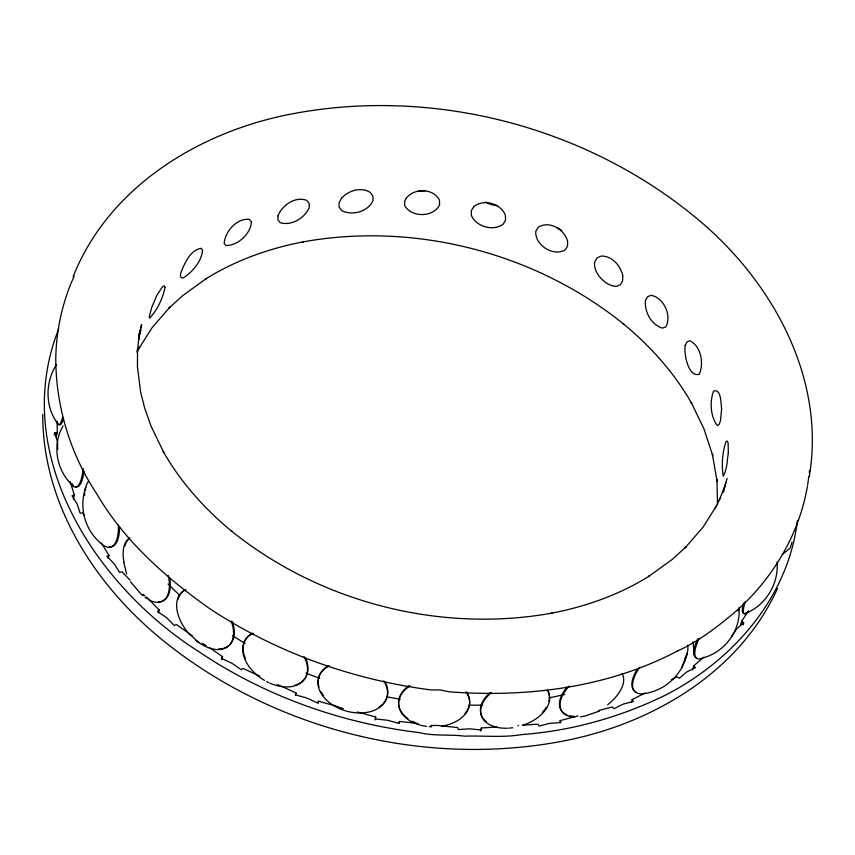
<?xml version="1.0" encoding="UTF-8"?>
<svg xmlns="http://www.w3.org/2000/svg" width="855" height="855" viewBox="0 0 855 855"><rect width="100%" height="100%" fill="white"/><g stroke="black" fill="none" stroke-linecap="round" stroke-linejoin="round"><path stroke-width="1.28" d="M738.998 608.3C740.772 630.84 724.751 651.98 703.163 657.848A35.536 10.901 -55.1 0 1 699.101 638.332M728.353 452.808L728.086 442.708L727.103 440.945L725.884 441.875C722.229 452.787 721.545 464.938 723.191 476.235C727.231 469.374 727.007 460.567 728.353 452.819M717.516 504.685L716.928 479.377L717.067 481.162L712.386 454.283L712.749 455.683L703.964 428.857L691.214 402.523L691.759 403.496C674.296 372.737 650.324 345.986 623.06 323.575L623.584 324.002C535.048 252.642 414.771 221.659 302.82 241.922L303.504 241.805C269.015 248.399 235.328 260.401 205.489 279.072L206.44 278.474L182.842 295.509L168.895 308.185L169.889 307.159L151.923 327.882L138.67 348.958M809.279 472.826L809.482 470.378M139.344 333.963L137.399 351.33L137.527 349.054L137.431 366.72L140.594 391.75L144.73 408.284L151.036 426.143L163.786 452.477L163.241 451.504C180.704 482.263 204.676 509.014 231.94 531.425L231.416 530.998C319.952 602.358 440.229 633.341 552.18 613.078L551.496 613.195C585.985 606.601 619.672 594.599 649.511 575.928L648.56 576.527L672.158 559.491L686.105 546.815L685.111 547.841L703.077 527.118L716.33 506.042M797.448 520.438L796.433 527.77C784.858 601.642 730.213 662.091 665.147 695.297C620.174 717.227 571.503 730.929 521.486 734.616C502.804 737.801 483.577 735.524 464.65 736.166C449.655 734.221 434.201 736.273 419.506 732.639C341.177 723.277 264.997 696.077 199.429 652.034C95.589 586.391 9.149 453.92 58.717 328.886M808.83 476.481L807.644 485.02M809.332 476.267C826.283 375.217 769.19 276.101 692.09 214.626L691.503 214.145C582.479 126.273 434.351 88.118 296.503 113.063L295.734 113.213C202.464 129.768 109.184 185.417 73.167 276.614M138.884 336.966L141.663 324.515L138.799 335.545M807.409 486.217C799.372 533.777 773.38 577.328 737.897 609.604C719.215 625.454 699.657 641.026 677.128 651.157M85.757 487.329C78.553 507.656 84.955 530.592 101.852 544.122A35.536 14.813 75.4 0 0 118.353 524.703M723.309 492.17L723.64 490.706L723.202 491.753M54.196 434.917L54.72 432.929L57.306 432.748L57.039 421.472M57.306 432.748L56.259 436.745L56.195 434.073M73.37 499.16L74.417 495.163L70.025 481.312M108.158 558.262L108.948 555.269L101.36 543.043M158.389 613.024L159.169 610.021L146.472 596.972M221.787 659.697L222.567 656.704L209.935 647.908M295.435 694.965L295.958 692.967L279.072 685.133M318.049 703.248L318.573 701.25L336.849 706.283M374.885 719.974L375.666 716.982L357.39 711.948M398.847 723.458L399.371 721.47L417.956 723.405M480.51 731.014L481.301 728.022L496.766 726.964M559.726 722.571L560.249 720.573L578.033 715.924M631.471 702.5L632.262 699.497L645.247 692.945M692.678 669.86L693.726 665.863L703.836 657.153M740.505 625.336L741.552 621.339L748.488 610.812M743.145 624.813L743.668 622.814L741.552 621.339M723.533 491.518L725.81 482.936M138.435 340.215L140.808 330.062L138.905 335.363M295.958 692.967L295.413 694.869L306.849 698.011L317.462 702.938L318.573 701.25M399.371 721.47L398.825 723.362L387.39 720.22L375.719 719.002L375.666 716.982M792.008 542.07L790.18 548.087L782.304 554.564M723.255 491.24L727.156 478.533M70.356 285.004C60.962 308.74 55.981 334.209 55.767 359.752C56.12 406.798 70.302 454.101 96.412 493.26C123.975 540.841 166.201 578.098 210.64 609.294C276.635 652.632 352.517 679.714 430.717 689.899L440.207 689.953L449.217 691.813C526.83 697.691 607.606 687.815 677.107 651.168M724.602 486.837L719.215 500.207M681.659 667.83L687.228 653.102C682.739 674.2 665.714 690.477 644.264 693.619A35.536 15.454 -44.2 0 1 639.743 667.135M70.762 284.052L74.193 276.069M63.11 425.886C52.187 444.002 56.131 468.487 70.644 483.513A35.536 10.164 86.1 0 0 83.127 468.551M137.003 352.335L139.664 346.927M715.336 508.073L720.231 498.166M777.484 588.518C738.613 674.178 649.009 725.617 559.266 741.787L558.497 741.937C420.649 766.882 272.521 728.727 163.497 640.855L162.91 640.374C95.129 585.493 42.312 503.777 42.75 414.215M222.567 656.704L221.456 658.403L232.068 663.32L241.324 669.775L242.948 668.375L259.845 676.209M731.688 636.355L736.561 628.949L743.668 622.814M56.548 364.625C44.823 382.206 44.92 407.921 58.578 424.657M159.169 610.021L157.544 611.421L166.811 617.876L174.249 625.529L176.312 624.492L192.567 636.024M744.555 613.73C765.332 606.259 779.012 583.741 777.077 562.077M108.948 555.269L106.896 556.306L114.335 563.958L119.593 572.423L121.976 571.803L130.142 580.192M671.303 679.789L677.203 676.807L679.319 678.282L686.426 672.148L695.425 667.605L693.726 665.863M599.43 711.125L585.696 715.806A35.536 19.238 -31.8 0 1 580.363 716.864M517.916 725.703L518.59 725.478M74.417 495.163L72.034 495.793L77.292 504.258L80.092 513.128L82.689 512.947L84.068 515.17M598.361 710.612L612.34 706.957L614.04 708.699L623.039 704.157L633.459 701.431L632.262 699.497M522.458 725.211L537.923 724.164L539.131 726.098L549.551 723.362L560.891 722.593L560.249 720.573M430.802 725.489L437.781 725.478L457.692 727.562L458.333 729.582L469.673 728.813L481.344 730.031L481.301 728.022M277.234 684.47L277.864 684.566M339.83 707.416L343.347 708.731M202.197 643.249L206.215 645.525M338.067 706.625L338.655 706.978M143.17 594.289L145.061 595.914M198.948 642.661L188.752 633.459A35.536 21.696 49.2 0 1 186.048 589.811M130.559 581.902L140.102 592.985A35.536 18.725 63.2 0 0 143.052 595.764M54.72 432.929L57.52 441.789L57.702 449.345M123.751 562.312L126.626 573.94M693.202 641.688L694.014 654.428M747.965 611.614A35.536 5.803 -65.1 0 1 745.218 601.525M743.476 613.227A35.536 5.803 -65.1 0 1 743.551 603.128M738.955 607.852A35.536 10.901 -55.1 0 1 738.335 610.748M696.643 658.061A35.536 10.901 -55.1 0 1 697.605 638.899M687.538 645.151A35.536 15.454 -44.2 0 1 684.705 659.665M636.088 692.165A35.536 15.454 -44.2 0 1 636.964 669.529M622.002 673.516A35.536 19.238 -31.8 0 1 607.691 704.691M574.207 717.142A35.536 19.238 -31.8 0 1 569.291 686.063M573.662 716.276A35.536 19.238 -31.8 0 1 569.483 715.688M566.993 714.898A35.536 19.238 -31.8 0 1 567.047 687.121M547.243 690.188A35.536 22.048 -17.6 0 1 522.501 725.446M512.669 727.744A35.536 22.048 -17.6 0 1 509.035 728.118M507.731 728.193A35.536 22.048 -17.6 0 1 481.942 716.971A35.536 22.048 -17.6 0 1 491.347 692.7M546.356 707.213A35.536 22.048 -17.6 0 1 542.401 712.311M486.527 721.973A35.536 22.048 -17.6 0 1 490.086 692.614M547.628 690.37A35.536 22.048 -17.6 0 1 548.878 701.421M468.764 706.946A35.536 23.758 -1.4 0 1 464.97 713.54M415.038 722.464A35.536 23.758 -1.4 0 1 412.527 721.321M407.91 718.563A35.536 23.758 -1.4 0 1 399.841 708.88M399.435 707.78A35.536 23.758 -1.4 0 1 409 685.699M466.638 692.155A35.536 23.758 -1.4 0 1 469.106 705.824M465.9 691.994A35.536 23.758 -1.4 0 1 441.832 726.162M431.722 726.803A35.536 23.758 -1.4 0 1 429.21 726.664M426.634 726.387A35.536 23.758 -1.4 0 1 416.225 723.822M415.06 723.362A35.536 23.758 -1.4 0 1 410.144 685.849M383.66 680.847A35.536 24.271 16 0 1 371.359 711.36A35.536 24.271 16 0 1 325.06 698.599A35.536 24.271 16 0 1 329.346 665.874M382.281 704.531A35.536 24.271 16 0 1 378.583 707.395M323.585 695.746A35.536 24.271 16 0 1 320.785 691.471M318.99 687.089A35.536 24.271 16 0 1 327.401 666.248M385.199 682.172A35.536 24.271 16 0 1 383.158 703.644M304.081 656.619A35.536 23.577 33.3 0 1 281.584 686.576M280.355 686.373A35.536 23.577 33.3 0 1 270.18 683.263M268.951 682.717A35.536 23.577 33.3 0 1 266.728 681.617M264.505 680.388A35.536 23.577 33.3 0 1 253.251 633.384M305.737 658.307A35.536 23.577 33.3 0 1 295.007 685.186M245.471 658.639A35.536 23.577 33.3 0 1 244.177 655.005M243.867 653.829A35.536 23.577 33.3 0 1 252.588 633.16M231.181 620.986A35.536 21.696 49.2 0 1 226.051 647.663A35.536 21.696 49.2 0 1 196.041 640.481M232.336 621.574A35.536 21.696 49.2 0 1 218.698 648.966M178.075 599.216A35.536 21.696 49.2 0 1 184.509 590.281M168.232 575.522A35.536 18.725 63.2 0 1 149.112 599.975M147.113 598.81A35.536 18.725 63.2 0 1 145.083 597.399M124.018 562.205A35.536 18.725 63.2 0 1 130.003 537.902M124.862 546.11A35.536 18.725 63.2 0 1 128.923 538.864M169.664 577.595A35.536 18.725 63.2 0 1 158.603 601.856M84.634 495.59A35.536 14.813 75.4 0 1 84.795 493.014M85.094 490.588A35.536 14.813 75.4 0 1 88.589 481.109M119.497 526.894A35.536 14.813 75.4 0 1 109.365 546.986M73.402 485.469A35.536 10.164 86.1 0 1 71.799 483.428M83.993 471.126A35.536 10.164 86.1 0 1 75.86 486.965M62.725 417.251A35.536 5.002 -84 0 1 57.039 421.184M63.505 418.736A35.536 5.002 -84 0 1 59.775 424.785M561.788 230.358A17.763 11.788 33.3 0 1 557.759 228.05M497.482 205.628A17.763 12.141 16 0 1 485.48 202.026M425.363 190.654A17.763 11.885 -1.4 0 1 418.437 190.857M564.781 694.378A336.25 245.513 14.7 0 1 549.124 697.851M482.519 705.076A336.25 245.513 14.7 0 1 469.213 705.193M400.29 699.24A336.25 245.513 14.7 0 1 387.187 696.889M319.631 678.272A336.25 245.513 14.7 0 1 305.951 673.099M245.129 643.409A336.25 245.513 14.7 0 1 232.507 635.66M179.753 595.283A336.25 245.513 14.7 0 1 168.082 584.061M567.56 240.971L567.549 246.09L565.208 249.959C553.153 256.906 534.792 245.086 535.754 231.342L538.169 227.355C549.092 220.088 564.364 229.343 567.56 240.971M277.982 215.855L277.95 219.959L280.237 222.717C291.566 226.062 304.647 218.143 309.232 207.68L309.179 203.426L306.688 200.337C295.189 196.052 282.129 205.125 277.982 215.845M251.445 221.776C250.772 233.789 238.053 245.609 225.966 245.545L224.16 243.322C225.079 231.384 236.803 218.036 249.393 219.318L251.445 221.776M622.761 275.716L622.579 280.996L620.399 284.704L616.487 286.34C610.278 286.307 604.998 282.524 600.851 278.228A17.763 11.04 46.4 0 1 594.823 261.673L597.1 257.868L601.215 256.072C612.095 255.795 620.612 265.734 622.761 275.716M721.641 408.893L720.423 421.109L719.034 424.582L717.281 425.501C710.366 416.246 709.586 401.7 713.594 391.056C721.502 388.416 720.84 404.287 721.641 408.893M645.472 300.351C644.264 311.648 651.243 324.975 662.55 328.117L665.821 326.866C672.009 315.666 663.95 297.732 651.136 295.285L647.588 296.685L645.472 300.34M202.432 251.755C200.701 262.271 192.824 271.302 184.306 277.319A17.763 4.97 -57 0 1 180.95 272.414C184.776 263.18 190.109 250.088 201.128 248.292L202.56 250.194L202.432 251.755M685.186 345.399C683.786 353.382 688.019 377.472 699.251 374.276C704.092 363.525 701.153 346.35 689.964 340.728L687.046 341.84L685.197 345.388M165.068 287.312C162.728 298.47 157.47 309.852 149.625 318.146L149.23 316.831L151.592 307.843L156.85 295.306L162.45 286.81L164.288 285.816L165.068 287.312M341.519 198.232L339.072 202.87L339.168 207.22L341.797 210.629C352.378 216.016 368.056 211.698 373.037 200.562L372.898 196.062L370.172 192.375C360.938 186.614 348.413 190.515 341.519 198.232M406.082 198.52L404.597 201.149L404.746 205.713C411.576 217.769 433.613 217.512 439.588 204.805L439.438 200.123C433.506 187.929 413.446 187.897 406.082 198.52M473.777 206.621L471.276 210.822L471.415 215.61C476.545 226.81 492.94 231.449 503.061 224.341L505.519 220.269L505.423 215.353C500.902 203.447 483.738 198.552 473.777 206.621"/></g></svg>
